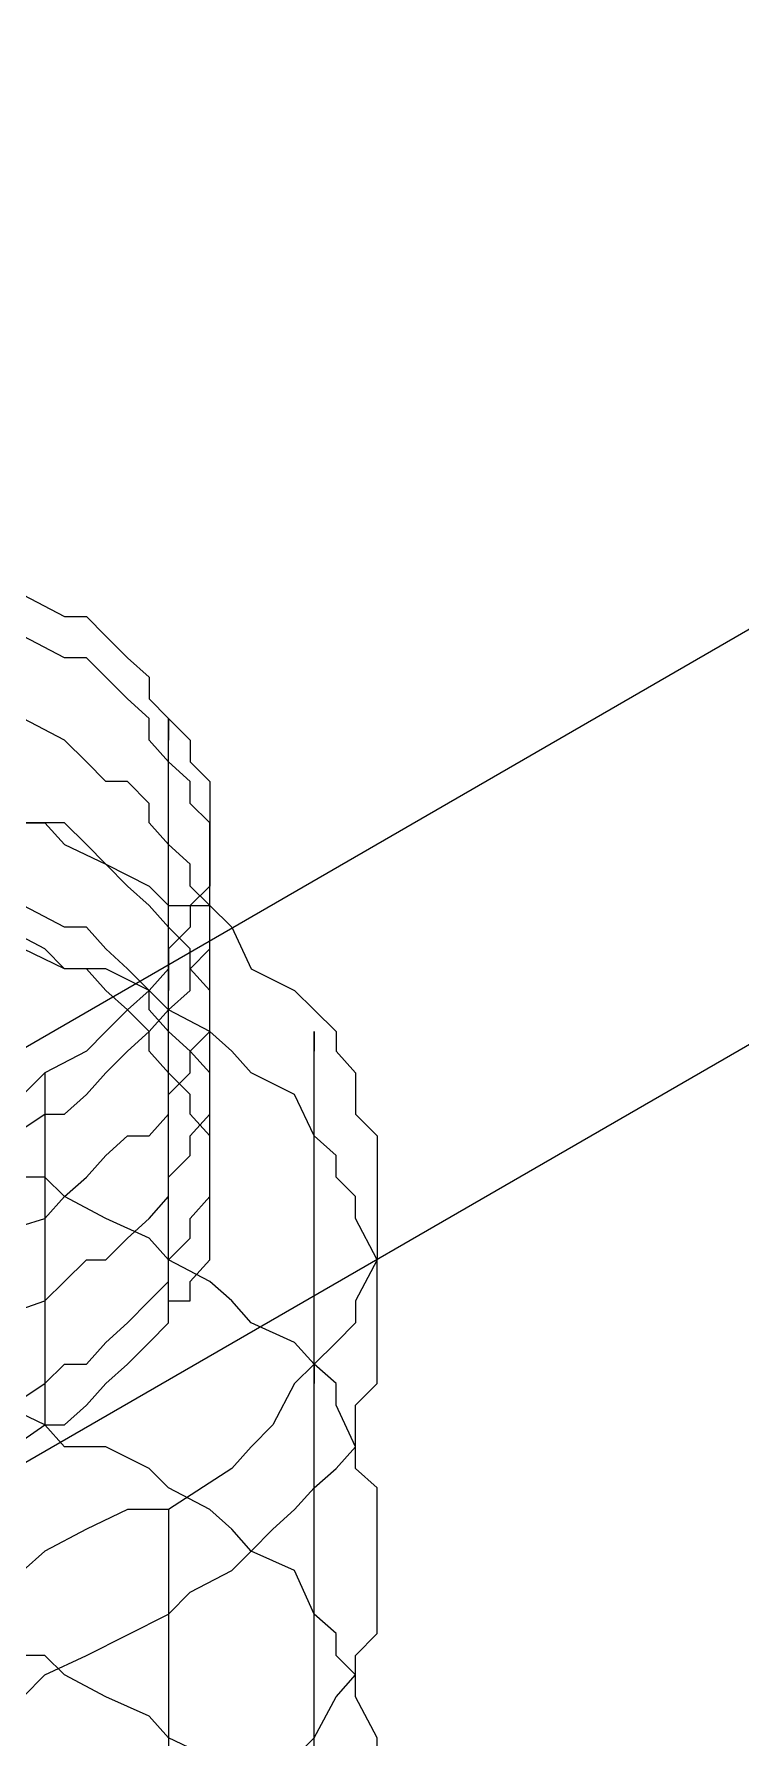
# Model space of a CAD drawing. Header units: millimetres. Extents: x 0 to 2112, y 8 to 1252.
# Drawn here: x 939.38 to 948.35, y 559.42 to 581.02 of the extents above; entities that cross this region are included whole.
import ezdxf

# ---------------------------------------------------------------- set-up
doc = ezdxf.new("R2010")
doc.units = ezdxf.units.MM
doc.layers.get('0').update_dxf_attribs({"linetype": 'CONTINUOUS'})

msp = doc.modelspace()

# ---------------------------------------------------------------- linework, layer by layer
at = {"color": 9}
for p, q in [((975.67, 589.174), (933.708, 564.956)), ((975.67, 589.174), (933.708, 564.956)), ((975.67, 583.911), (933.708, 559.693)), ((975.67, 583.911), (933.708, 559.693)), ((939.246, 573.909), (939.768, 573.634)), ((939.246, 573.909), (939.768, 573.634)), ((939.768, 573.634), (940.047, 573.634)), ((939.768, 573.634), (940.047, 573.634)), ((940.047, 573.634), (940.294, 573.384)), ((940.047, 573.634), (940.294, 573.384)), ((939.768, 573.109), (939.246, 573.384)), ((940.294, 573.384), (940.569, 573.109)), ((940.294, 573.384), (940.569, 573.109)), ((940.047, 573.109), (939.768, 573.109)), ((940.294, 572.862), (940.047, 573.109)), ((940.569, 573.109), (940.844, 572.862)), ((940.569, 573.109), (940.844, 572.862)), ((940.569, 572.587), (940.294, 572.862)), ((940.844, 572.862), (940.844, 572.587)), ((940.844, 572.862), (940.844, 572.587)), ((940.844, 572.34), (940.569, 572.587)), ((940.844, 572.587), (941.091, 572.34)), ((940.844, 572.587), (941.091, 572.34)), ((939.768, 572.064), (939.246, 572.34)), ((940.844, 572.064), (940.844, 572.34)), ((941.091, 567.849), (941.091, 572.34)), ((941.091, 572.34), (941.091, 572.064)), ((941.091, 572.34), (941.366, 572.064)), ((941.091, 572.34), (941.366, 572.064)), ((940.047, 571.789), (939.768, 572.064)), ((941.091, 571.789), (940.844, 572.064)), ((941.366, 572.064), (941.366, 571.789)), ((941.366, 572.064), (941.366, 571.789)), ((940.294, 571.539), (940.047, 571.789)), ((941.366, 571.539), (941.091, 571.789)), ((941.366, 571.789), (941.613, 571.539)), ((941.366, 571.789), (941.613, 571.539)), ((940.569, 571.539), (940.294, 571.539)), ((940.844, 571.264), (940.569, 571.539)), ((941.366, 571.264), (941.366, 571.539)), ((941.613, 571.539), (941.613, 571.539)), ((941.613, 571.539), (941.613, 571.264)), ((941.613, 571.539), (941.613, 571.539)), ((941.613, 571.539), (941.613, 571.264)), ((940.844, 571.017), (940.844, 571.264)), ((941.613, 571.017), (941.366, 571.264)), ((941.613, 571.264), (941.613, 571.017)), ((941.613, 571.264), (941.613, 571.017)), ((938.999, 571.017), (939.521, 571.017)), ((938.999, 571.017), (939.521, 571.017)), ((939.768, 571.017), (939.246, 571.017)), ((939.521, 571.017), (939.768, 570.742)), ((939.521, 571.017), (939.768, 570.742)), ((940.047, 570.742), (939.768, 571.017)), ((941.091, 570.742), (940.844, 571.017)), ((941.613, 570.742), (941.613, 571.017)), ((941.613, 571.017), (941.613, 570.742)), ((941.613, 571.017), (941.613, 570.742)), ((939.768, 570.742), (940.294, 570.491)), ((939.768, 570.742), (940.294, 570.491)), ((940.294, 570.491), (940.047, 570.742)), ((941.366, 570.491), (941.091, 570.742)), ((941.613, 570.491), (941.613, 570.742)), ((941.613, 570.742), (941.613, 570.491)), ((941.613, 570.742), (941.613, 570.491)), ((940.294, 570.491), (940.844, 570.216)), ((940.294, 570.491), (940.844, 570.216)), ((940.569, 570.216), (940.294, 570.491)), ((941.366, 570.216), (941.366, 570.491)), ((941.613, 570.216), (941.613, 570.491)), ((941.613, 570.491), (941.613, 570.216)), ((941.613, 570.491), (941.613, 570.216)), ((940.844, 569.969), (940.569, 570.216)), ((940.844, 570.216), (941.091, 569.969)), ((940.844, 570.216), (941.091, 569.969)), ((941.613, 569.969), (941.366, 570.216)), ((941.613, 570.216), (941.366, 569.969)), ((941.613, 570.216), (941.366, 569.969)), ((941.613, 569.969), (941.613, 570.216)), ((939.768, 569.694), (939.246, 569.969)), ((941.091, 569.694), (940.844, 569.969)), ((940.844, 569.969), (940.844, 569.969)), ((941.091, 569.969), (941.613, 569.969)), ((941.091, 569.969), (941.613, 569.969)), ((941.366, 569.969), (941.366, 569.694)), ((941.366, 569.969), (941.366, 569.694)), ((941.613, 569.969), (941.892, 569.694)), ((941.613, 569.969), (941.892, 569.694)), ((941.613, 569.694), (941.613, 569.969)), ((941.613, 569.694), (941.613, 569.969)), ((939.521, 569.419), (938.999, 569.694)), ((940.047, 569.694), (939.768, 569.694)), ((940.294, 569.419), (940.047, 569.694)), ((941.366, 569.419), (941.091, 569.694)), ((941.366, 569.694), (941.091, 569.419)), ((941.366, 569.694), (941.091, 569.419)), ((941.613, 569.419), (941.613, 569.694)), ((941.613, 569.419), (941.613, 569.694)), ((941.892, 569.694), (942.139, 569.168)), ((941.892, 569.694), (942.139, 569.168)), ((939.768, 569.168), (939.246, 569.419)), ((939.768, 569.168), (939.246, 569.419)), ((939.768, 569.168), (939.521, 569.419)), ((940.569, 569.168), (940.294, 569.419)), ((941.091, 569.419), (941.091, 569.168)), ((941.091, 569.419), (941.091, 569.168)), ((941.366, 569.168), (941.366, 569.419)), ((941.366, 569.168), (941.613, 569.419)), ((941.613, 569.168), (941.613, 569.419)), ((940.294, 569.168), (939.768, 569.168)), ((940.047, 569.168), (939.768, 569.168)), ((940.047, 569.168), (939.768, 569.168)), ((940.294, 568.893), (940.047, 569.168)), ((940.294, 568.893), (940.047, 569.168)), ((940.844, 568.893), (940.294, 569.168)), ((940.844, 568.893), (940.569, 569.168)), ((941.091, 569.168), (940.844, 568.893)), ((941.091, 569.168), (940.844, 568.893)), ((941.091, 564.677), (941.091, 569.168)), ((941.091, 569.168), (941.091, 568.893)), ((941.613, 568.893), (941.366, 569.168)), ((941.366, 568.893), (941.366, 569.168)), ((941.613, 568.893), (941.613, 569.168)), ((942.139, 569.168), (942.689, 568.893)), ((942.139, 569.168), (942.689, 568.893)), ((940.569, 568.646), (940.294, 568.893)), ((940.569, 568.646), (940.294, 568.893)), ((940.844, 568.893), (940.569, 568.646)), ((940.844, 568.893), (940.569, 568.646)), ((941.091, 568.646), (940.844, 568.893)), ((940.844, 568.646), (940.844, 568.893)), ((941.091, 568.646), (941.366, 568.893)), ((941.613, 568.646), (941.613, 568.893)), ((941.613, 568.646), (941.613, 568.893)), ((942.689, 568.893), (942.936, 568.646)), ((942.689, 568.893), (942.936, 568.646)), ((940.569, 568.646), (940.294, 568.371)), ((940.569, 568.646), (940.294, 568.371)), ((940.844, 568.371), (940.569, 568.646)), ((940.844, 568.371), (940.569, 568.646)), ((941.091, 568.371), (940.844, 568.646)), ((940.844, 568.371), (941.091, 568.646)), ((941.613, 568.371), (941.091, 568.646)), ((941.091, 568.646), (941.091, 568.646)), ((941.613, 568.371), (941.613, 568.646)), ((941.613, 568.371), (941.613, 568.646)), ((942.936, 568.646), (943.215, 568.371)), ((942.936, 568.646), (943.215, 568.371)), ((940.294, 568.371), (940.047, 568.124)), ((940.294, 568.371), (940.047, 568.124)), ((940.569, 568.124), (940.844, 568.371)), ((940.844, 568.124), (940.844, 568.371)), ((940.844, 568.124), (940.844, 568.371)), ((941.366, 568.124), (941.091, 568.371)), ((941.366, 568.124), (941.613, 568.371)), ((941.892, 568.124), (941.613, 568.371)), ((941.613, 568.124), (941.613, 568.371)), ((942.936, 556.249), (942.936, 568.371)), ((942.936, 568.371), (942.936, 568.124)), ((943.215, 568.371), (943.215, 568.124)), ((943.215, 568.371), (943.215, 568.124)), ((940.047, 568.124), (939.521, 567.849)), ((940.047, 568.124), (939.521, 567.849)), ((940.294, 567.849), (940.569, 568.124)), ((941.091, 567.849), (940.844, 568.124)), ((941.091, 567.849), (940.844, 568.124)), ((941.613, 567.849), (941.366, 568.124)), ((941.366, 568.124), (941.366, 568.124)), ((941.366, 567.849), (941.366, 568.124)), ((941.613, 567.849), (941.613, 568.124)), ((942.139, 567.849), (941.892, 568.124)), ((943.215, 568.124), (943.462, 567.849)), ((943.215, 568.124), (943.462, 567.849)), ((939.521, 567.849), (939.246, 567.574)), ((939.521, 567.849), (939.246, 567.574)), ((939.521, 567.849), (939.521, 563.386)), ((939.521, 567.849), (939.521, 563.386)), ((940.047, 567.574), (940.294, 567.849)), ((941.366, 567.574), (941.091, 567.849)), ((941.091, 567.574), (941.366, 567.849)), ((941.366, 567.574), (941.091, 567.849)), ((941.613, 567.574), (941.613, 567.849)), ((941.613, 567.574), (941.613, 567.849)), ((942.689, 567.574), (942.139, 567.849)), ((943.462, 567.849), (943.462, 567.323)), ((943.462, 567.849), (943.462, 567.323)), ((939.768, 567.323), (940.047, 567.574)), ((941.091, 567.323), (941.091, 567.574)), ((941.366, 567.323), (941.366, 567.574)), ((941.366, 567.323), (941.366, 567.574)), ((941.613, 567.323), (941.613, 567.574)), ((941.613, 567.323), (941.613, 567.574)), ((942.936, 567.048), (942.689, 567.574)), ((938.724, 566.801), (939.521, 567.323)), ((939.521, 567.323), (939.768, 567.323)), ((939.521, 567.323), (939.521, 567.048)), ((940.844, 567.048), (941.091, 567.323)), ((941.613, 567.048), (941.366, 567.323)), ((941.366, 567.048), (941.613, 567.323)), ((941.613, 567.048), (941.366, 567.323)), ((941.613, 567.048), (941.613, 567.323)), ((943.462, 567.323), (943.737, 567.048)), ((943.462, 567.323), (943.737, 567.048)), ((940.294, 566.801), (940.569, 567.048)), ((940.569, 567.048), (940.844, 567.048)), ((941.366, 566.801), (941.366, 567.048)), ((941.613, 566.801), (941.613, 567.048)), ((941.613, 566.801), (941.613, 567.048)), ((941.613, 566.801), (941.613, 567.048)), ((943.215, 566.801), (942.936, 567.048)), ((943.737, 567.048), (943.737, 566.801)), ((943.737, 567.048), (943.737, 566.801)), ((940.047, 566.526), (940.294, 566.801)), ((941.091, 566.526), (941.366, 566.801)), ((941.613, 566.526), (941.613, 566.801)), ((941.613, 566.526), (941.613, 566.801)), ((941.613, 566.526), (941.613, 566.801)), ((943.215, 566.526), (943.215, 566.801)), ((943.737, 566.801), (943.737, 566.279)), ((943.737, 566.801), (943.737, 566.279)), ((939.521, 566.526), (938.999, 566.526)), ((939.768, 566.279), (939.521, 566.526)), ((939.768, 566.279), (940.047, 566.526)), ((941.091, 566.279), (941.091, 566.526)), ((941.613, 566.279), (941.613, 566.526)), ((941.613, 566.279), (941.613, 566.526)), ((941.613, 566.279), (941.613, 566.526)), ((943.462, 566.279), (943.215, 566.526)), ((939.521, 566), (939.768, 566.279)), ((940.294, 566), (939.768, 566.279)), ((940.844, 566), (941.091, 566.279)), ((941.366, 566), (941.613, 566.279)), ((941.613, 566), (941.613, 566.279)), ((941.613, 566), (941.613, 566.279)), ((943.462, 566), (943.462, 566.279)), ((943.737, 566.279), (943.737, 566)), ((943.737, 566.279), (943.737, 566)), ((938.724, 565.753), (939.521, 566)), ((939.521, 566), (939.521, 565.753)), ((940.844, 565.753), (940.294, 566)), ((940.569, 565.753), (940.844, 566)), ((941.366, 565.753), (941.366, 566)), ((941.613, 565.753), (941.613, 566)), ((941.613, 565.753), (941.613, 566)), ((943.737, 565.478), (943.462, 566)), ((943.737, 566), (943.737, 565.753)), ((943.737, 566), (943.737, 565.753)), ((940.294, 565.478), (940.569, 565.753)), ((941.091, 565.478), (940.844, 565.753)), ((941.091, 565.478), (941.366, 565.753)), ((941.613, 565.478), (941.613, 565.753)), ((941.613, 565.478), (941.613, 565.753)), ((943.737, 565.753), (943.737, 565.478)), ((943.737, 565.753), (943.737, 565.478)), ((939.768, 565.203), (940.047, 565.478)), ((940.047, 565.478), (940.294, 565.478)), ((941.613, 565.203), (941.091, 565.478)), ((941.091, 565.203), (941.091, 565.478)), ((941.366, 565.203), (941.613, 565.478)), ((941.366, 565.203), (941.613, 565.478)), ((943.737, 565.478), (943.462, 564.956)), ((943.737, 565.478), (943.462, 564.956)), ((943.737, 565.203), (943.737, 565.478)), ((939.521, 564.956), (939.768, 565.203)), ((940.844, 564.956), (941.091, 565.203)), ((941.366, 564.956), (941.366, 565.203)), ((941.366, 564.956), (941.366, 565.203)), ((941.892, 564.956), (941.613, 565.203)), ((943.737, 564.956), (943.737, 565.203)), ((938.724, 564.677), (939.521, 564.956)), ((939.521, 564.956), (939.521, 564.677)), ((940.569, 564.677), (940.844, 564.956)), ((941.091, 564.677), (941.091, 564.956)), ((941.091, 564.956), (941.366, 564.956)), ((941.091, 564.677), (941.091, 564.956)), ((941.091, 564.956), (941.366, 564.956)), ((942.139, 564.677), (941.892, 564.956)), ((943.462, 564.956), (943.462, 564.677)), ((943.462, 564.956), (943.462, 564.677)), ((943.737, 564.43), (943.737, 564.956)), ((940.294, 564.43), (940.569, 564.677)), ((940.844, 564.43), (941.091, 564.677)), ((940.844, 564.43), (941.091, 564.677)), ((942.689, 564.43), (942.139, 564.677)), ((943.462, 564.677), (943.215, 564.43)), ((943.462, 564.677), (943.215, 564.43)), ((940.047, 564.155), (940.294, 564.43)), ((940.569, 564.155), (940.844, 564.43)), ((940.569, 564.155), (940.844, 564.43)), ((942.936, 564.155), (942.689, 564.43)), ((943.215, 564.43), (942.936, 564.155)), ((943.215, 564.43), (942.936, 564.155)), ((943.737, 564.155), (943.737, 564.43)), ((939.521, 563.908), (939.768, 564.155)), ((939.768, 564.155), (940.047, 564.155)), ((940.294, 563.908), (940.569, 564.155)), ((940.294, 563.908), (940.569, 564.155)), ((942.936, 564.155), (942.689, 563.908)), ((942.936, 564.155), (942.689, 563.908)), ((942.936, 552.034), (942.936, 564.155)), ((942.936, 564.155), (942.936, 563.908)), ((943.215, 563.908), (942.936, 564.155)), ((943.737, 563.908), (943.737, 564.155)), ((938.724, 563.386), (939.521, 563.908)), ((939.521, 563.908), (939.521, 563.633)), ((940.047, 563.633), (940.294, 563.908)), ((940.047, 563.633), (940.294, 563.908)), ((942.689, 563.908), (942.414, 563.386)), ((942.689, 563.908), (942.414, 563.386)), ((943.215, 563.633), (943.215, 563.908)), ((943.462, 563.633), (943.737, 563.908)), ((939.521, 563.386), (938.999, 563.633)), ((939.768, 563.386), (940.047, 563.633)), ((939.768, 563.386), (940.047, 563.633)), ((943.462, 563.107), (943.215, 563.633)), ((943.462, 563.107), (943.462, 563.633)), ((938.724, 562.832), (939.521, 563.386)), ((938.724, 562.832), (939.521, 563.386)), ((939.768, 563.107), (939.521, 563.386)), ((939.521, 563.386), (939.768, 563.386)), ((939.521, 563.386), (939.768, 563.386)), ((942.414, 563.386), (942.139, 563.107)), ((942.414, 563.386), (942.139, 563.107)), ((940.294, 563.107), (939.768, 563.107)), ((940.844, 562.832), (940.294, 563.107)), ((942.139, 563.107), (941.892, 562.832)), ((942.139, 563.107), (941.892, 562.832)), ((943.215, 562.832), (943.462, 563.107)), ((943.462, 562.832), (943.462, 563.107)), ((941.091, 562.585), (940.844, 562.832)), ((941.892, 562.832), (941.091, 562.31)), ((941.892, 562.832), (941.091, 562.31)), ((942.936, 562.585), (943.215, 562.832)), ((943.737, 562.585), (943.462, 562.832)), ((941.613, 562.31), (941.091, 562.585)), ((942.689, 562.31), (942.936, 562.585)), ((943.737, 562.31), (943.737, 562.585)), ((940.569, 562.31), (940.047, 562.063)), ((940.569, 562.31), (940.047, 562.063)), ((941.091, 562.31), (940.569, 562.31)), ((941.091, 562.31), (940.569, 562.31)), ((941.091, 562.31), (941.091, 550.189)), ((941.091, 562.31), (941.091, 550.189)), ((941.892, 562.063), (941.613, 562.31)), ((942.414, 562.063), (942.689, 562.31)), ((943.737, 561.784), (943.737, 562.31)), ((940.047, 562.063), (939.521, 561.784)), ((940.047, 562.063), (939.521, 561.784)), ((942.139, 561.784), (941.892, 562.063)), ((942.139, 561.784), (942.414, 562.063)), ((939.521, 561.784), (939.246, 561.538)), ((939.521, 561.784), (939.246, 561.538)), ((941.892, 561.538), (942.139, 561.784)), ((942.689, 561.538), (942.139, 561.784)), ((943.737, 561.538), (943.737, 561.784)), ((941.366, 561.262), (941.892, 561.538)), ((942.936, 560.987), (942.689, 561.538)), ((943.737, 561.262), (943.737, 561.538)), ((941.091, 560.987), (941.366, 561.262)), ((943.737, 560.74), (943.737, 561.262)), ((940.047, 560.462), (941.091, 560.987)), ((941.091, 560.987), (941.091, 560.74)), ((943.215, 560.74), (942.936, 560.987)), ((943.215, 560.462), (943.215, 560.74)), ((943.462, 560.462), (943.737, 560.74)), ((939.521, 560.462), (938.999, 560.462)), ((939.768, 560.215), (939.521, 560.462)), ((939.521, 560.215), (940.047, 560.462)), ((943.462, 560.215), (943.215, 560.462)), ((943.462, 560.215), (943.462, 560.462)), ((939.246, 559.939), (939.521, 560.215)), ((940.294, 559.939), (939.768, 560.215)), ((943.215, 559.939), (943.462, 560.215)), ((943.462, 559.939), (943.462, 560.215)), ((940.844, 559.693), (940.294, 559.939)), ((942.936, 559.417), (943.215, 559.939)), ((943.737, 559.417), (943.462, 559.939)), ((941.091, 559.417), (940.844, 559.693)), ((941.613, 559.17), (941.091, 559.417)), ((942.689, 559.17), (942.936, 559.417)), ((943.737, 559.17), (943.737, 559.417))]:
    msp.add_line(p, q, dxfattribs=at)

doc.saveas('drawing.dxf')
